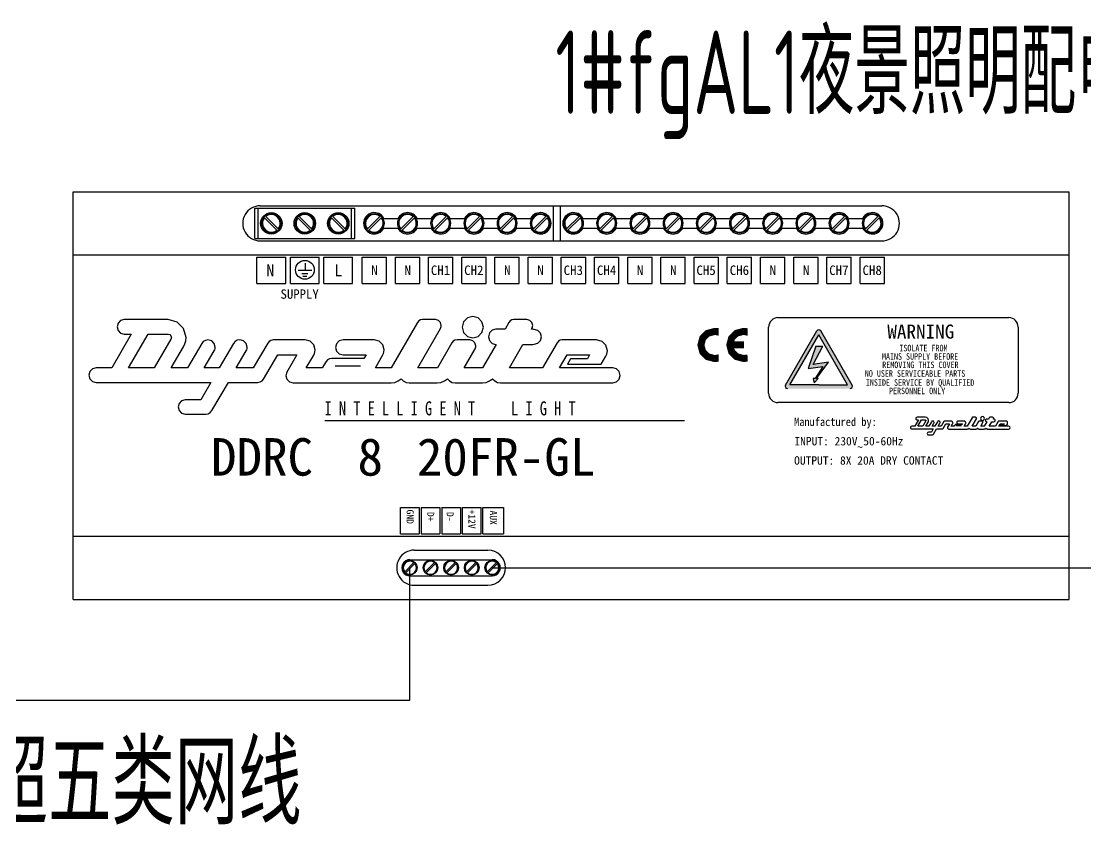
# Model space of a CAD drawing. Header units: millimetres. Extents: x -158656 to -149924, y -51573 to -51018.
# Drawn here: x -156928.75 to -156884.07, y -51229.8 to -51196.08 of the extents above; entities that cross this region are included whole.
import ezdxf

# ---------------------------------------------------------------- set-up
doc = ezdxf.new("R2010")
doc.units = ezdxf.units.MM
doc.header["$MEASUREMENT"] = 0
for name, color, linetype in [('kindalt-文字', 7, 'Continuous'), ('TKTEXT', 9, 'Continuous'), ('WIRING', 7, 'Continuous'), ('系统', 7, 'Continuous')]:
    doc.layers.add(name, color=color, linetype=linetype)
doc.styles.add('XD2008', font='xd-hzs.shx', dxfattribs={"width": 0.7, "bigfont": 'xd-hztxt.shx'})

# ---------------------------------------------------------------- blocks, each defined once
blk = doc.blocks.new('A$C3DF868BB')
at = {"layer": 'WIRING', "linetype": 'Continuous', "const_width": 0.0054}
for points in [[(0.0259, 0.0426), (0.0249, 0.0426), (0.0238, 0.0427), (0.0228, 0.0427), (0.0127, 0.04), (0.0055, 0.0328), (0.0028, 0.0227), (0.0055, 0.0126), (0.0127, 0.0054), (0.0228, 0.0027), (0.0239, 0.0027), (0.025, 0.0028), (0.0259, 0.0029), (0.0259, 0.007), (0.0249, 0.0068), (0.0238, 0.0068), (0.0228, 0.0067), (0.0147, 0.0089), (0.009, 0.0147), (0.0068, 0.0227), (0.009, 0.0308), (0.0147, 0.0365), (0.0228, 0.0387), (0.0238, 0.0387), (0.0249, 0.0386), (0.0259, 0.0384)], [(0.0643, 0.0426), (0.0634, 0.0427), (0.0623, 0.0428), (0.0613, 0.0428), (0.0512, 0.0401), (0.044, 0.0329), (0.0413, 0.0228), (0.044, 0.0127), (0.0512, 0.0055), (0.0613, 0.0028), (0.0624, 0.0028), (0.0635, 0.0029), (0.0644, 0.003), (0.0643, 0.007), (0.0633, 0.0069), (0.0623, 0.0068), (0.0613, 0.0068), (0.0532, 0.009), (0.0475, 0.0147), (0.0453, 0.0228), (0.0475, 0.0309), (0.0532, 0.0366), (0.0613, 0.0388), (0.0623, 0.0388), (0.0633, 0.0386), (0.0643, 0.0384)], [(0.0439, 0.0249), (0.0597, 0.0249), (0.0597, 0.0209), (0.0439, 0.0209)]]:
    blk.add_lwpolyline(points, close=True, dxfattribs=at)
at = {"layer": 'WIRING'}
blk.add_solid([(0.0439, 0.0249), (0.0597, 0.0249), (0.0439, 0.0209), (0.0597, 0.0209)], dxfattribs=at)

msp = doc.modelspace()

# ---------------------------------------------------------------- hatches: boundary and pattern name
at = {"layer": 'TKTEXT'}
h = msp.add_hatch(color=0, dxfattribs=at)
edge = h.paths.add_edge_path()
edge.add_ellipse((-156896.589, -51211.398), major_axis=(-0.0006, 0.0983), ratio=1, start_angle=59.6673, end_angle=179.4991)
edge.add_line((-156896.59, -51211.496), (-156895.278, -51211.5))
edge.add_line((-156895.278, -51211.5), (-156893.966, -51211.496))
edge.add_ellipse((-156893.966, -51211.398), major_axis=(0.0002, 0.0983), ratio=1, start_angle=180.276, end_angle=300.1077)
edge.add_line((-156893.881, -51211.348), (-156895.193, -51209.077))
edge.add_ellipse((-156895.278, -51209.126), major_axis=(0, 0.0983), ratio=1, start_angle=-60, end_angle=60)
edge.add_line((-156895.363, -51209.077), (-156896.674, -51211.348))
h.paths.add_polyline_path([(-156895.278, -51209.244), (-156894.069, -51211.339), (-156895.278, -51211.342), (-156896.487, -51211.339)], flags=16)
h.paths.add_polyline_path([(-156895.395, -51209.717), (-156895.103, -51209.717), (-156895.517, -51210.487), (-156894.868, -51210.392), (-156895.368, -51211.067), (-156895.3, -51211.067), (-156895.476, -51211.256), (-156895.517, -51211.067), (-156895.435, -51211.067), (-156895.111, -51210.568), (-156895.719, -51210.649)], flags=0)

# ---------------------------------------------------------------- linework, layer by layer
at = {"layer": 'TKTEXT', "color": 0}
for p, q in [((-156926.572, -51220.342), (-156926.572, -51203.229)), ((-156926.572, -51220.342), (-156926.572, -51203.229)), ((-156926.572, -51203.229), (-156884.774, -51203.229)), ((-156884.774, -51220.342), (-156884.774, -51203.229)), ((-156884.774, -51220.342), (-156884.774, -51203.229)), ((-156918.943, -51203.919), (-156914.755, -51203.919)), ((-156918.943, -51205.195), (-156918.943, -51203.919)), ((-156918.804, -51205.195), (-156918.804, -51203.919)), ((-156918.717, -51203.819), (-156892.629, -51203.819)), ((-156914.894, -51205.195), (-156914.894, -51203.919)), ((-156914.755, -51205.195), (-156914.755, -51203.919)), ((-156906.415, -51205.294), (-156906.415, -51203.819)), ((-156906.117, -51205.294), (-156906.117, -51203.819)), ((-156918.542, -51204.325), (-156918.023, -51204.844)), ((-156918.486, -51204.269), (-156917.967, -51204.788)), ((-156917.137, -51204.325), (-156916.618, -51204.844)), ((-156917.08, -51204.269), (-156916.562, -51204.788)), ((-156915.731, -51204.325), (-156915.212, -51204.844)), ((-156915.675, -51204.269), (-156915.156, -51204.788)), ((-156914.219, -51204.788), (-156913.7, -51204.269)), ((-156914.162, -51204.844), (-156913.643, -51204.325)), ((-156913.529, -51204.358), (-156912.94, -51204.358)), ((-156912.825, -51204.788), (-156912.306, -51204.269)), ((-156912.769, -51204.844), (-156912.25, -51204.325)), ((-156912.136, -51204.358), (-156911.547, -51204.358)), ((-156911.432, -51204.788), (-156910.913, -51204.269)), ((-156911.376, -51204.844), (-156910.857, -51204.325)), ((-156910.742, -51204.358), (-156910.153, -51204.358)), ((-156910.039, -51204.788), (-156909.52, -51204.269)), ((-156909.982, -51204.844), (-156909.464, -51204.325)), ((-156909.349, -51204.358), (-156908.76, -51204.358)), ((-156908.645, -51204.788), (-156908.127, -51204.269)), ((-156908.589, -51204.844), (-156908.07, -51204.325)), ((-156907.956, -51204.358), (-156907.367, -51204.358)), ((-156907.252, -51204.788), (-156906.733, -51204.269)), ((-156907.196, -51204.844), (-156906.677, -51204.325)), ((-156905.859, -51204.788), (-156905.34, -51204.269)), ((-156905.803, -51204.844), (-156905.284, -51204.325)), ((-156905.169, -51204.358), (-156904.58, -51204.358)), ((-156904.466, -51204.788), (-156903.947, -51204.269)), ((-156904.409, -51204.844), (-156903.891, -51204.325)), ((-156903.776, -51204.358), (-156903.187, -51204.358)), ((-156903.072, -51204.788), (-156902.554, -51204.269)), ((-156903.016, -51204.844), (-156902.497, -51204.325)), ((-156902.383, -51204.358), (-156901.794, -51204.358)), ((-156901.679, -51204.788), (-156901.16, -51204.269)), ((-156901.623, -51204.844), (-156901.104, -51204.325)), ((-156900.989, -51204.358), (-156900.4, -51204.358)), ((-156900.286, -51204.788), (-156899.767, -51204.269)), ((-156900.23, -51204.844), (-156899.711, -51204.325)), ((-156899.596, -51204.358), (-156899.007, -51204.358)), ((-156898.893, -51204.788), (-156898.374, -51204.269)), ((-156898.836, -51204.844), (-156898.317, -51204.325)), ((-156898.203, -51204.358), (-156897.614, -51204.358)), ((-156897.499, -51204.788), (-156896.98, -51204.269)), ((-156897.443, -51204.844), (-156896.924, -51204.325)), ((-156896.81, -51204.358), (-156896.22, -51204.358)), ((-156896.106, -51204.788), (-156895.587, -51204.269)), ((-156896.05, -51204.844), (-156895.531, -51204.325)), ((-156895.416, -51204.358), (-156894.827, -51204.358)), ((-156894.713, -51204.788), (-156894.194, -51204.269)), ((-156894.656, -51204.844), (-156894.138, -51204.325)), ((-156894.023, -51204.358), (-156893.434, -51204.358)), ((-156893.319, -51204.788), (-156892.801, -51204.269)), ((-156893.263, -51204.844), (-156892.744, -51204.325)), ((-156913.529, -51204.756), (-156912.94, -51204.756)), ((-156912.136, -51204.756), (-156911.547, -51204.756)), ((-156910.742, -51204.756), (-156910.153, -51204.756)), ((-156909.349, -51204.756), (-156908.76, -51204.756)), ((-156907.956, -51204.756), (-156907.367, -51204.756)), ((-156905.169, -51204.756), (-156904.58, -51204.756)), ((-156903.776, -51204.756), (-156903.187, -51204.756)), ((-156902.383, -51204.756), (-156901.794, -51204.756)), ((-156900.989, -51204.756), (-156900.4, -51204.756)), ((-156899.596, -51204.756), (-156899.007, -51204.756)), ((-156898.203, -51204.756), (-156897.614, -51204.756)), ((-156896.81, -51204.756), (-156896.22, -51204.756)), ((-156895.416, -51204.756), (-156894.827, -51204.756)), ((-156894.023, -51204.756), (-156893.434, -51204.756)), ((-156918.943, -51205.195), (-156914.755, -51205.195)), ((-156918.717, -51205.294), (-156892.629, -51205.294)), ((-156926.572, -51205.884), (-156884.774, -51205.884)), ((-156918.858, -51207.084), (-156918.858, -51205.983)), ((-156918.858, -51205.983), (-156917.651, -51205.983)), ((-156917.651, -51207.084), (-156917.651, -51205.983)), ((-156917.452, -51207.084), (-156917.452, -51205.983)), ((-156917.452, -51205.983), (-156916.246, -51205.983)), ((-156916.246, -51207.084), (-156916.246, -51205.983)), ((-156916.047, -51207.084), (-156916.047, -51205.983)), ((-156916.047, -51205.983), (-156914.841, -51205.983)), ((-156914.841, -51207.084), (-156914.841, -51205.983)), ((-156914.442, -51207.084), (-156914.442, -51205.983)), ((-156914.442, -51205.983), (-156913.42, -51205.983)), ((-156913.42, -51207.084), (-156913.42, -51205.983)), ((-156913.049, -51207.084), (-156913.049, -51205.983)), ((-156913.049, -51205.983), (-156912.026, -51205.983)), ((-156912.026, -51207.084), (-156912.026, -51205.983)), ((-156911.656, -51207.084), (-156911.656, -51205.983)), ((-156911.656, -51205.983), (-156910.633, -51205.983)), ((-156910.633, -51207.084), (-156910.633, -51205.983)), ((-156910.263, -51207.084), (-156910.263, -51205.983)), ((-156910.263, -51205.983), (-156909.24, -51205.983)), ((-156909.24, -51207.084), (-156909.24, -51205.983)), ((-156908.869, -51207.084), (-156908.869, -51205.983)), ((-156908.869, -51205.983), (-156907.846, -51205.983)), ((-156907.846, -51207.084), (-156907.846, -51205.983)), ((-156907.476, -51207.084), (-156907.476, -51205.983)), ((-156907.476, -51205.983), (-156906.453, -51205.983)), ((-156906.453, -51207.084), (-156906.453, -51205.983)), ((-156906.083, -51207.084), (-156906.083, -51205.983)), ((-156906.083, -51205.983), (-156905.06, -51205.983)), ((-156905.06, -51207.084), (-156905.06, -51205.983)), ((-156904.689, -51207.084), (-156904.689, -51205.983)), ((-156904.689, -51205.983), (-156903.667, -51205.983)), ((-156903.667, -51207.084), (-156903.667, -51205.983)), ((-156903.296, -51207.084), (-156903.296, -51205.983)), ((-156903.296, -51205.983), (-156902.273, -51205.983)), ((-156902.273, -51207.084), (-156902.273, -51205.983)), ((-156901.903, -51207.084), (-156901.903, -51205.983)), ((-156901.903, -51205.983), (-156900.88, -51205.983)), ((-156900.88, -51207.084), (-156900.88, -51205.983)), ((-156900.51, -51207.084), (-156900.51, -51205.983)), ((-156900.51, -51205.983), (-156899.487, -51205.983)), ((-156899.487, -51207.084), (-156899.487, -51205.983)), ((-156899.116, -51207.084), (-156899.116, -51205.983)), ((-156899.116, -51205.983), (-156898.094, -51205.983)), ((-156898.094, -51207.084), (-156898.094, -51205.983)), ((-156897.723, -51207.084), (-156897.723, -51205.983)), ((-156897.723, -51205.983), (-156896.7, -51205.983)), ((-156896.7, -51207.084), (-156896.7, -51205.983)), ((-156896.33, -51207.084), (-156896.33, -51205.983)), ((-156896.33, -51205.983), (-156895.307, -51205.983)), ((-156895.307, -51207.084), (-156895.307, -51205.983)), ((-156894.937, -51207.084), (-156894.937, -51205.983)), ((-156894.937, -51205.983), (-156893.914, -51205.983)), ((-156893.914, -51207.084), (-156893.914, -51205.983)), ((-156893.543, -51207.084), (-156893.543, -51205.983)), ((-156893.543, -51205.983), (-156892.52, -51205.983)), ((-156892.52, -51207.084), (-156892.52, -51205.983)), ((-156918.858, -51207.084), (-156917.651, -51207.084)), ((-156917.452, -51207.084), (-156916.246, -51207.084)), ((-156916.047, -51207.084), (-156914.841, -51207.084)), ((-156914.442, -51207.084), (-156913.42, -51207.084)), ((-156913.049, -51207.084), (-156912.026, -51207.084)), ((-156911.656, -51207.084), (-156910.633, -51207.084)), ((-156910.263, -51207.084), (-156909.24, -51207.084)), ((-156908.869, -51207.084), (-156907.846, -51207.084)), ((-156907.476, -51207.084), (-156906.453, -51207.084)), ((-156906.083, -51207.084), (-156905.06, -51207.084)), ((-156904.689, -51207.084), (-156903.667, -51207.084)), ((-156903.296, -51207.084), (-156902.273, -51207.084)), ((-156901.903, -51207.084), (-156900.88, -51207.084)), ((-156900.51, -51207.084), (-156899.487, -51207.084)), ((-156899.116, -51207.084), (-156898.094, -51207.084)), ((-156897.723, -51207.084), (-156896.7, -51207.084)), ((-156896.33, -51207.084), (-156895.307, -51207.084)), ((-156894.937, -51207.084), (-156893.914, -51207.084)), ((-156893.543, -51207.084), (-156892.52, -51207.084)), ((-156910.026, -51208.529), (-156910.187, -51208.69)), ((-156909.8, -51208.468), (-156910.026, -51208.529)), ((-156909.574, -51208.529), (-156909.8, -51208.468)), ((-156909.413, -51208.69), (-156909.574, -51208.529)), ((-156896.99, -51208.517), (-156887.301, -51208.517)), ((-156924.689, -51208.75), (-156924.73, -51208.903)), ((-156924.73, -51208.903), (-156924.689, -51209.06)), ((-156924.581, -51208.639), (-156924.689, -51208.75)), ((-156924.429, -51208.596), (-156924.581, -51208.639)), ((-156924.427, -51208.596), (-156924.429, -51208.596)), ((-156924.429, -51208.596), (-156924.426, -51208.596)), ((-156922.591, -51208.596), (-156924.429, -51208.596)), ((-156924.426, -51208.596), (-156924.427, -51208.596)), ((-156922.21, -51208.702), (-156922.591, -51208.596)), ((-156921.938, -51208.972), (-156922.21, -51208.702)), ((-156921.835, -51209.352), (-156921.938, -51208.972)), ((-156912.125, -51208.724), (-156913.227, -51210.626)), ((-156912.069, -51208.657), (-156912.125, -51208.724)), ((-156912.106, -51210.626), (-156911.152, -51208.974)), ((-156911.994, -51208.612), (-156912.069, -51208.657)), ((-156911.908, -51208.596), (-156911.994, -51208.612)), ((-156911.37, -51208.596), (-156911.908, -51208.596)), ((-156911.242, -51208.634), (-156911.37, -51208.596)), ((-156911.153, -51208.723), (-156911.242, -51208.634)), ((-156911.12, -51208.846), (-156911.153, -51208.723)), ((-156911.152, -51208.974), (-156911.135, -51208.933)), ((-156911.135, -51208.933), (-156911.124, -51208.89)), ((-156911.124, -51208.89), (-156911.12, -51208.846)), ((-156910.187, -51208.69), (-156910.249, -51208.916)), ((-156910.249, -51208.916), (-156910.187, -51209.142)), ((-156909.352, -51208.916), (-156909.413, -51208.69)), ((-156909.413, -51209.142), (-156909.352, -51208.916)), ((-156908.827, -51209.006), (-156908.985, -51209.049)), ((-156908.443, -51209.006), (-156908.827, -51209.006)), ((-156908.289, -51208.724), (-156908.443, -51209.006)), ((-156908.232, -51208.657), (-156908.289, -51208.724)), ((-156908.157, -51208.612), (-156908.232, -51208.657)), ((-156908.071, -51208.596), (-156908.157, -51208.612)), ((-156907.533, -51208.596), (-156908.071, -51208.596)), ((-156907.409, -51208.634), (-156907.533, -51208.596)), ((-156907.318, -51208.725), (-156907.409, -51208.634)), ((-156907.335, -51209.006), (-156907.315, -51208.967)), ((-156907.283, -51209.006), (-156907.335, -51209.006)), ((-156907.283, -51208.852), (-156907.318, -51208.725)), ((-156907.315, -51208.967), (-156907.299, -51208.929)), ((-156907.299, -51208.929), (-156907.287, -51208.891)), ((-156907.287, -51208.891), (-156907.283, -51208.852)), ((-156907.226, -51209.012), (-156907.283, -51209.006)), ((-156907.072, -51209.055), (-156907.226, -51209.012)), ((-156897.384, -51211.689), (-156897.384, -51208.91)), ((-156886.908, -51208.91), (-156886.908, -51211.689)), ((-156924.141, -51209.211), (-156924.954, -51210.626)), ((-156924.689, -51209.06), (-156924.581, -51209.17)), ((-156924.581, -51209.17), (-156924.429, -51209.211)), ((-156924.429, -51209.211), (-156924.427, -51209.211)), ((-156924.427, -51209.211), (-156924.424, -51209.211)), ((-156924.424, -51209.211), (-156924.422, -51209.211)), ((-156924.422, -51209.211), (-156924.141, -51209.211)), ((-156924.25, -51210.626), (-156923.423, -51209.211)), ((-156923.423, -51209.211), (-156922.591, -51209.211)), ((-156922.469, -51209.422), (-156923.167, -51210.626)), ((-156922.591, -51209.211), (-156922.52, -51209.23)), ((-156922.52, -51209.23), (-156922.469, -51209.281)), ((-156922.469, -51209.281), (-156922.45, -51209.352)), ((-156922.458, -51209.401), (-156922.469, -51209.422)), ((-156922.452, -51209.377), (-156922.458, -51209.401)), ((-156922.45, -51209.352), (-156922.452, -51209.377)), ((-156921.847, -51209.486), (-156921.835, -51209.352)), ((-156920.913, -51209.454), (-156921.018, -51209.473)), ((-156920.756, -51209.495), (-156920.913, -51209.454)), ((-156919.684, -51209.467), (-156919.778, -51209.521)), ((-156919.574, -51209.448), (-156919.684, -51209.467)), ((-156919.417, -51209.489), (-156919.574, -51209.448)), ((-156918.178, -51209.454), (-156918.27, -51209.47)), ((-156916.833, -51209.454), (-156918.178, -51209.454)), ((-156916.622, -51209.511), (-156916.833, -51209.454)), ((-156915.244, -51209.454), (-156915.403, -51209.497)), ((-156913.938, -51209.454), (-156915.244, -51209.454)), ((-156913.728, -51209.511), (-156913.938, -51209.454)), ((-156910.546, -51209.469), (-156910.621, -51209.51)), ((-156910.46, -51209.454), (-156910.546, -51209.469)), ((-156909.922, -51209.454), (-156910.46, -51209.454)), ((-156910.187, -51209.142), (-156910.026, -51209.303)), ((-156910.026, -51209.303), (-156909.8, -51209.365)), ((-156909.798, -51209.488), (-156909.922, -51209.454)), ((-156909.8, -51209.365), (-156909.574, -51209.303)), ((-156909.574, -51209.303), (-156909.413, -51209.142)), ((-156909.098, -51209.161), (-156909.141, -51209.32)), ((-156909.141, -51209.32), (-156909.098, -51209.482)), ((-156908.985, -51209.049), (-156909.098, -51209.161)), ((-156906.961, -51209.166), (-156907.072, -51209.055)), ((-156906.918, -51209.32), (-156906.961, -51209.166)), ((-156906.961, -51209.478), (-156906.918, -51209.32)), ((-156906.127, -51209.469), (-156906.202, -51209.51)), ((-156906.041, -51209.454), (-156906.127, -51209.469)), ((-156904.6, -51209.454), (-156906.041, -51209.454)), ((-156904.372, -51209.515), (-156904.6, -51209.454)), ((-156896.674, -51211.348), (-156895.363, -51209.077)), ((-156896.487, -51211.339), (-156895.278, -51209.244)), ((-156894.069, -51211.339), (-156895.278, -51209.244)), ((-156893.881, -51211.348), (-156895.193, -51209.077)), ((-156922.463, -51210.626), (-156921.937, -51209.736)), ((-156921.937, -51209.736), (-156921.882, -51209.615)), ((-156921.882, -51209.615), (-156921.847, -51209.486)), ((-156921.175, -51209.608), (-156921.777, -51210.626)), ((-156921.109, -51209.525), (-156921.175, -51209.608)), ((-156921.018, -51209.473), (-156921.109, -51209.525)), ((-156921.073, -51210.626), (-156920.65, -51209.915)), ((-156920.647, -51209.603), (-156920.756, -51209.495)), ((-156920.65, -51209.915), (-156920.624, -51209.867)), ((-156920.605, -51209.755), (-156920.647, -51209.603)), ((-156920.624, -51209.867), (-156920.61, -51209.812)), ((-156920.61, -51209.812), (-156920.605, -51209.755)), ((-156919.849, -51209.608), (-156920.439, -51210.626)), ((-156919.778, -51209.521), (-156919.849, -51209.608)), ((-156919.734, -51210.626), (-156919.311, -51209.915)), ((-156919.308, -51209.599), (-156919.417, -51209.489)), ((-156919.311, -51209.915), (-156919.286, -51209.867)), ((-156919.267, -51209.755), (-156919.308, -51209.599)), ((-156919.286, -51209.867), (-156919.271, -51209.812)), ((-156919.271, -51209.812), (-156919.267, -51209.755)), ((-156918.408, -51209.582), (-156919.017, -51210.626)), ((-156918.35, -51209.515), (-156918.408, -51209.582)), ((-156918.27, -51209.47), (-156918.35, -51209.515)), ((-156916.473, -51209.66), (-156916.622, -51209.511)), ((-156916.417, -51209.871), (-156916.473, -51209.66)), ((-156916.423, -51209.945), (-156916.417, -51209.871)), ((-156915.515, -51209.61), (-156915.558, -51209.768)), ((-156915.558, -51209.768), (-156915.515, -51209.926)), ((-156915.403, -51209.497), (-156915.515, -51209.61)), ((-156913.578, -51209.66), (-156913.728, -51209.511)), ((-156913.522, -51209.871), (-156913.578, -51209.66)), ((-156913.528, -51209.945), (-156913.522, -51209.871)), ((-156910.678, -51209.576), (-156911.286, -51210.626)), ((-156910.621, -51209.51), (-156910.678, -51209.576)), ((-156910.165, -51210.626), (-156909.704, -51209.826)), ((-156909.707, -51209.577), (-156909.798, -51209.488)), ((-156909.672, -51209.704), (-156909.707, -51209.577)), ((-156909.704, -51209.826), (-156909.687, -51209.787)), ((-156909.687, -51209.787), (-156909.676, -51209.747)), ((-156909.676, -51209.747), (-156909.672, -51209.704)), ((-156908.814, -51209.64), (-156909.391, -51210.626)), ((-156909.098, -51209.482), (-156908.985, -51209.597)), ((-156908.985, -51209.597), (-156908.827, -51209.64)), ((-156908.827, -51209.64), (-156908.814, -51209.64)), ((-156908.263, -51210.626), (-156907.693, -51209.64)), ((-156907.693, -51209.64), (-156907.283, -51209.64)), ((-156907.283, -51209.64), (-156907.226, -51209.633)), ((-156907.226, -51209.633), (-156907.072, -51209.591)), ((-156907.072, -51209.591), (-156906.961, -51209.478)), ((-156906.259, -51209.576), (-156906.873, -51210.626)), ((-156906.202, -51209.51), (-156906.259, -51209.576)), ((-156904.212, -51209.675), (-156904.372, -51209.515)), ((-156904.151, -51209.903), (-156904.212, -51209.675)), ((-156904.158, -51209.979), (-156904.151, -51209.903)), ((-156895.395, -51209.717), (-156895.719, -51210.649)), ((-156895.517, -51210.487), (-156895.103, -51209.717)), ((-156895.395, -51209.717), (-156895.103, -51209.717)), ((-156918.581, -51211.1), (-156917.986, -51210.082)), ((-156917.986, -51210.082), (-156917.185, -51210.082)), ((-156917.185, -51210.082), (-156917.601, -51210.799)), ((-156916.794, -51210.626), (-156916.474, -51210.088)), ((-156916.474, -51210.088), (-156916.442, -51210.018)), ((-156916.442, -51210.018), (-156916.423, -51209.945)), ((-156915.949, -51210.357), (-156916.116, -51210.626)), ((-156915.891, -51210.29), (-156915.949, -51210.357)), ((-156915.811, -51210.245), (-156915.891, -51210.29)), ((-156915.718, -51210.229), (-156915.811, -51210.245)), ((-156914.367, -51210.229), (-156915.718, -51210.229)), ((-156915.515, -51209.926), (-156915.403, -51210.039)), ((-156915.403, -51210.039), (-156915.244, -51210.082)), ((-156915.244, -51210.082), (-156914.277, -51210.082)), ((-156914.277, -51210.082), (-156914.367, -51210.229)), ((-156913.887, -51210.626), (-156913.579, -51210.082)), ((-156913.579, -51210.082), (-156913.547, -51210.016)), ((-156913.547, -51210.016), (-156913.528, -51209.945)), ((-156906.163, -51210.626), (-156905.842, -51210.082)), ((-156905.842, -51210.082), (-156904.894, -51210.082)), ((-156905.695, -51210.248), (-156905.817, -51210.466)), ((-156904.99, -51210.248), (-156905.695, -51210.248)), ((-156904.894, -51210.082), (-156904.99, -51210.248)), ((-156904.408, -51210.466), (-156904.209, -51210.127)), ((-156904.209, -51210.127), (-156904.177, -51210.054)), ((-156904.177, -51210.054), (-156904.158, -51209.979)), ((-156925.867, -51210.777), (-156925.908, -51210.934)), ((-156925.759, -51210.667), (-156925.867, -51210.777)), ((-156925.607, -51210.626), (-156925.759, -51210.667)), ((-156924.954, -51210.626), (-156925.607, -51210.626)), ((-156923.167, -51210.626), (-156924.25, -51210.626)), ((-156921.777, -51210.626), (-156922.463, -51210.626)), ((-156920.439, -51210.626), (-156921.073, -51210.626)), ((-156919.017, -51210.626), (-156919.734, -51210.626)), ((-156917.601, -51210.799), (-156917.623, -51210.848)), ((-156916.116, -51210.626), (-156916.794, -51210.626)), ((-156914.518, -51210.556), (-156915.568, -51210.556)), ((-156913.227, -51210.626), (-156913.887, -51210.626)), ((-156911.286, -51210.626), (-156912.106, -51210.626)), ((-156909.391, -51210.626), (-156910.165, -51210.626)), ((-156906.873, -51210.626), (-156908.263, -51210.626)), ((-156903.934, -51210.626), (-156906.163, -51210.626)), ((-156905.817, -51210.466), (-156904.408, -51210.466)), ((-156903.932, -51210.626), (-156903.934, -51210.626)), ((-156903.929, -51210.626), (-156903.932, -51210.626)), ((-156903.927, -51210.626), (-156903.929, -51210.626)), ((-156903.769, -51210.669), (-156903.927, -51210.626)), ((-156903.656, -51210.782), (-156903.769, -51210.669)), ((-156903.613, -51210.94), (-156903.656, -51210.782)), ((-156895.719, -51210.649), (-156895.111, -51210.568)), ((-156894.868, -51210.392), (-156895.517, -51210.487)), ((-156895.111, -51210.568), (-156895.435, -51211.067)), ((-156895.368, -51211.067), (-156894.868, -51210.392)), ((-156925.908, -51210.934), (-156925.867, -51211.086)), ((-156925.867, -51211.086), (-156925.759, -51211.194)), ((-156925.759, -51211.194), (-156925.607, -51211.235)), ((-156925.607, -51211.235), (-156920.791, -51211.235)), ((-156920.791, -51211.235), (-156921.214, -51211.965)), ((-156920.746, -51212.42), (-156920.054, -51211.235)), ((-156920.054, -51211.235), (-156918.818, -51211.235)), ((-156918.818, -51211.235), (-156918.726, -51211.218)), ((-156918.726, -51211.218), (-156918.644, -51211.172)), ((-156918.644, -51211.172), (-156918.581, -51211.1)), ((-156917.636, -51210.9), (-156917.64, -51210.953)), ((-156917.64, -51210.953), (-156917.599, -51211.105)), ((-156917.623, -51210.848), (-156917.636, -51210.9)), ((-156917.599, -51211.105), (-156917.491, -51211.213)), ((-156917.491, -51211.213), (-156917.339, -51211.254)), ((-156917.339, -51211.254), (-156913.24, -51211.254)), ((-156913.24, -51211.254), (-156913.238, -51211.254)), ((-156913.238, -51211.254), (-156913.233, -51211.254)), ((-156913.233, -51211.254), (-156913.227, -51211.254)), ((-156913.227, -51211.254), (-156913.07, -51211.233)), ((-156913.07, -51211.233), (-156912.927, -51211.174)), ((-156912.927, -51211.174), (-156912.804, -51211.081)), ((-156912.804, -51211.081), (-156912.714, -51211.174)), ((-156912.714, -51211.174), (-156912.6, -51211.233)), ((-156912.6, -51211.233), (-156912.471, -51211.254)), ((-156912.471, -51211.254), (-156912.469, -51211.254)), ((-156912.469, -51211.254), (-156912.465, -51211.254)), ((-156912.465, -51211.254), (-156912.458, -51211.254)), ((-156912.458, -51211.254), (-156911.306, -51211.254)), ((-156911.306, -51211.254), (-156911.299, -51211.254)), ((-156911.299, -51211.254), (-156911.295, -51211.254)), ((-156911.295, -51211.254), (-156911.293, -51211.254)), ((-156911.293, -51211.254), (-156911.136, -51211.233)), ((-156911.136, -51211.233), (-156910.991, -51211.174)), ((-156910.991, -51211.174), (-156910.864, -51211.081)), ((-156910.864, -51211.081), (-156910.776, -51211.174)), ((-156910.776, -51211.174), (-156910.663, -51211.233)), ((-156910.663, -51211.233), (-156910.537, -51211.254)), ((-156910.537, -51211.254), (-156910.532, -51211.254)), ((-156910.532, -51211.254), (-156910.529, -51211.254)), ((-156910.529, -51211.254), (-156910.524, -51211.254)), ((-156910.524, -51211.254), (-156909.41, -51211.254)), ((-156909.41, -51211.254), (-156909.403, -51211.254)), ((-156909.403, -51211.254), (-156909.397, -51211.254)), ((-156909.397, -51211.254), (-156909.391, -51211.254)), ((-156909.391, -51211.254), (-156909.238, -51211.233)), ((-156909.238, -51211.233), (-156909.094, -51211.174)), ((-156909.094, -51211.174), (-156908.968, -51211.081)), ((-156908.968, -51211.081), (-156908.877, -51211.174)), ((-156908.877, -51211.174), (-156908.766, -51211.233)), ((-156908.766, -51211.233), (-156908.641, -51211.254)), ((-156908.641, -51211.254), (-156908.635, -51211.254)), ((-156908.635, -51211.254), (-156908.63, -51211.254)), ((-156908.63, -51211.254), (-156908.628, -51211.254)), ((-156908.628, -51211.254), (-156903.934, -51211.254)), ((-156903.934, -51211.254), (-156903.932, -51211.254)), ((-156903.932, -51211.254), (-156903.929, -51211.254)), ((-156903.929, -51211.254), (-156903.927, -51211.254)), ((-156903.927, -51211.254), (-156903.769, -51211.211)), ((-156903.769, -51211.211), (-156903.656, -51211.098)), ((-156903.656, -51211.098), (-156903.613, -51210.94)), ((-156895.517, -51211.067), (-156895.476, -51211.256)), ((-156895.435, -51211.067), (-156895.517, -51211.067)), ((-156895.476, -51211.256), (-156895.3, -51211.067)), ((-156895.3, -51211.067), (-156895.368, -51211.067)), ((-156895.277, -51211.342), (-156896.487, -51211.339)), ((-156895.278, -51211.342), (-156894.069, -51211.339)), ((-156922.129, -51212.114), (-156922.168, -51212.266)), ((-156922.024, -51212.006), (-156922.129, -51212.114)), ((-156921.873, -51211.965), (-156922.024, -51212.006)), ((-156921.214, -51211.965), (-156921.873, -51211.965)), ((-156887.301, -51212.082), (-156896.99, -51212.082)), ((-156922.168, -51212.266), (-156922.129, -51212.418)), ((-156922.129, -51212.418), (-156922.024, -51212.526)), ((-156922.024, -51212.526), (-156921.873, -51212.567)), ((-156921.873, -51212.567), (-156921.002, -51212.567)), ((-156921.002, -51212.567), (-156920.903, -51212.549)), ((-156920.903, -51212.549), (-156920.815, -51212.498)), ((-156920.815, -51212.498), (-156920.746, -51212.42)), ((-156916.01, -51212.836), (-156900.911, -51212.836)), ((-156891.097, -51212.81), (-156891.249, -51213.075)), ((-156891.2, -51212.724), (-156891.207, -51212.752)), ((-156891.207, -51212.752), (-156891.2, -51212.782)), ((-156891.179, -51212.703), (-156891.2, -51212.724)), ((-156891.2, -51212.782), (-156891.179, -51212.802)), ((-156891.151, -51212.695), (-156891.179, -51212.703)), ((-156891.179, -51212.802), (-156891.151, -51212.81)), ((-156891.151, -51212.695), (-156891.151, -51212.695)), ((-156891.15, -51212.695), (-156891.151, -51212.695)), ((-156891.151, -51212.695), (-156891.15, -51212.695)), ((-156890.806, -51212.695), (-156891.151, -51212.695)), ((-156891.151, -51212.81), (-156891.15, -51212.81)), ((-156891.151, -51212.81), (-156891.151, -51212.81)), ((-156891.15, -51212.81), (-156891.097, -51212.81)), ((-156891.15, -51212.81), (-156891.15, -51212.81)), ((-156891.117, -51213.075), (-156890.962, -51212.81)), ((-156890.962, -51212.81), (-156890.806, -51212.81)), ((-156890.783, -51212.85), (-156890.914, -51213.075)), ((-156890.735, -51212.715), (-156890.806, -51212.695)), ((-156890.806, -51212.81), (-156890.793, -51212.814)), ((-156890.793, -51212.814), (-156890.784, -51212.823)), ((-156890.784, -51212.823), (-156890.78, -51212.836)), ((-156890.781, -51212.846), (-156890.783, -51212.85)), ((-156890.782, -51213.075), (-156890.684, -51212.909)), ((-156890.78, -51212.841), (-156890.781, -51212.846)), ((-156890.78, -51212.836), (-156890.78, -51212.841)), ((-156890.684, -51212.765), (-156890.735, -51212.715)), ((-156890.665, -51212.836), (-156890.684, -51212.765)), ((-156890.684, -51212.909), (-156890.673, -51212.886)), ((-156890.673, -51212.886), (-156890.667, -51212.862)), ((-156890.667, -51212.862), (-156890.665, -51212.836)), ((-156890.541, -51212.885), (-156890.654, -51213.075)), ((-156890.528, -51212.869), (-156890.541, -51212.885)), ((-156890.511, -51212.859), (-156890.528, -51212.869)), ((-156890.522, -51213.075), (-156890.442, -51212.942)), ((-156890.492, -51212.856), (-156890.511, -51212.859)), ((-156890.462, -51212.863), (-156890.492, -51212.856)), ((-156890.442, -51212.884), (-156890.462, -51212.863)), ((-156890.434, -51212.912), (-156890.442, -51212.884)), ((-156890.442, -51212.942), (-156890.438, -51212.933)), ((-156890.438, -51212.933), (-156890.435, -51212.923)), ((-156890.435, -51212.923), (-156890.434, -51212.912)), ((-156890.292, -51212.885), (-156890.403, -51213.075)), ((-156890.279, -51212.868), (-156890.292, -51212.885)), ((-156890.261, -51212.858), (-156890.279, -51212.868)), ((-156890.271, -51213.075), (-156890.191, -51212.942)), ((-156890.241, -51212.854), (-156890.261, -51212.858)), ((-156890.211, -51212.862), (-156890.241, -51212.854)), ((-156890.191, -51212.883), (-156890.211, -51212.862)), ((-156890.183, -51212.912), (-156890.191, -51212.883)), ((-156890.191, -51212.942), (-156890.187, -51212.933)), ((-156890.187, -51212.933), (-156890.184, -51212.923)), ((-156890.184, -51212.923), (-156890.183, -51212.912)), ((-156890.022, -51212.88), (-156890.136, -51213.075)), ((-156890.055, -51213.164), (-156889.943, -51212.973)), ((-156890.011, -51212.867), (-156890.022, -51212.88)), ((-156889.996, -51212.859), (-156890.011, -51212.867)), ((-156889.979, -51212.856), (-156889.996, -51212.859)), ((-156889.727, -51212.856), (-156889.979, -51212.856)), ((-156889.943, -51212.973), (-156889.793, -51212.973)), ((-156889.793, -51212.973), (-156889.871, -51213.108)), ((-156889.687, -51212.866), (-156889.727, -51212.856)), ((-156889.719, -51213.075), (-156889.659, -51212.975)), ((-156889.659, -51212.894), (-156889.687, -51212.866)), ((-156889.649, -51212.934), (-156889.659, -51212.894)), ((-156889.659, -51212.975), (-156889.653, -51212.961)), ((-156889.653, -51212.961), (-156889.65, -51212.948)), ((-156889.65, -51212.948), (-156889.649, -51212.934)), ((-156889.561, -51213.025), (-156889.592, -51213.075)), ((-156889.55, -51213.012), (-156889.561, -51213.025)), ((-156889.535, -51213.004), (-156889.55, -51213.012)), ((-156889.518, -51213.001), (-156889.535, -51213.004)), ((-156889.264, -51213.001), (-156889.518, -51213.001)), ((-156889.48, -51212.885), (-156889.488, -51212.915)), ((-156889.488, -51212.915), (-156889.48, -51212.944)), ((-156889.459, -51212.864), (-156889.48, -51212.885)), ((-156889.48, -51212.944), (-156889.459, -51212.965)), ((-156889.429, -51212.856), (-156889.459, -51212.864)), ((-156889.459, -51212.965), (-156889.429, -51212.973)), ((-156889.184, -51212.856), (-156889.429, -51212.856)), ((-156889.429, -51212.973), (-156889.248, -51212.973)), ((-156889.248, -51212.973), (-156889.264, -51213.001)), ((-156889.144, -51212.866), (-156889.184, -51212.856)), ((-156889.174, -51213.075), (-156889.117, -51212.973)), ((-156889.116, -51212.894), (-156889.144, -51212.866)), ((-156889.117, -51212.973), (-156889.111, -51212.961)), ((-156889.106, -51212.934), (-156889.116, -51212.894)), ((-156889.111, -51212.961), (-156889.107, -51212.948)), ((-156889.107, -51212.948), (-156889.106, -51212.934)), ((-156888.844, -51212.719), (-156889.051, -51213.075)), ((-156888.833, -51212.706), (-156888.844, -51212.719)), ((-156888.84, -51213.075), (-156888.662, -51212.766)), ((-156888.819, -51212.698), (-156888.833, -51212.706)), ((-156888.803, -51212.695), (-156888.819, -51212.698)), ((-156888.702, -51212.695), (-156888.803, -51212.695)), ((-156888.678, -51212.702), (-156888.702, -51212.695)), ((-156888.573, -51212.879), (-156888.687, -51213.075)), ((-156888.662, -51212.719), (-156888.678, -51212.702)), ((-156888.655, -51212.742), (-156888.662, -51212.719)), ((-156888.662, -51212.766), (-156888.658, -51212.758)), ((-156888.658, -51212.758), (-156888.656, -51212.75)), ((-156888.656, -51212.75), (-156888.655, -51212.742)), ((-156888.562, -51212.866), (-156888.573, -51212.879)), ((-156888.548, -51212.858), (-156888.562, -51212.866)), ((-156888.532, -51212.856), (-156888.548, -51212.858)), ((-156888.431, -51212.856), (-156888.532, -51212.856)), ((-156888.481, -51212.712), (-156888.492, -51212.755)), ((-156888.492, -51212.755), (-156888.481, -51212.797)), ((-156888.45, -51212.682), (-156888.481, -51212.712)), ((-156888.481, -51212.797), (-156888.45, -51212.827)), ((-156888.477, -51213.075), (-156888.39, -51212.925)), ((-156888.408, -51212.671), (-156888.45, -51212.682)), ((-156888.45, -51212.827), (-156888.408, -51212.839)), ((-156888.408, -51212.862), (-156888.431, -51212.856)), ((-156888.366, -51212.682), (-156888.408, -51212.671)), ((-156888.408, -51212.839), (-156888.366, -51212.827)), ((-156888.391, -51212.879), (-156888.408, -51212.862)), ((-156888.384, -51212.903), (-156888.391, -51212.879)), ((-156888.39, -51212.925), (-156888.387, -51212.918)), ((-156888.387, -51212.918), (-156888.385, -51212.911)), ((-156888.385, -51212.911), (-156888.384, -51212.903)), ((-156888.336, -51212.712), (-156888.366, -51212.682)), ((-156888.366, -51212.827), (-156888.336, -51212.797)), ((-156888.324, -51212.755), (-156888.336, -51212.712)), ((-156888.336, -51212.797), (-156888.324, -51212.755)), ((-156888.223, -51212.891), (-156888.331, -51213.075)), ((-156888.276, -51212.801), (-156888.284, -51212.83)), ((-156888.284, -51212.83), (-156888.276, -51212.861)), ((-156888.255, -51212.78), (-156888.276, -51212.801)), ((-156888.276, -51212.861), (-156888.255, -51212.882)), ((-156888.226, -51212.772), (-156888.255, -51212.78)), ((-156888.255, -51212.882), (-156888.226, -51212.891)), ((-156888.154, -51212.772), (-156888.226, -51212.772)), ((-156888.226, -51212.891), (-156888.223, -51212.891)), ((-156888.125, -51212.719), (-156888.154, -51212.772)), ((-156888.114, -51212.706), (-156888.125, -51212.719)), ((-156888.12, -51213.075), (-156888.013, -51212.891)), ((-156888.1, -51212.698), (-156888.114, -51212.706)), ((-156888.084, -51212.695), (-156888.1, -51212.698)), ((-156887.983, -51212.695), (-156888.084, -51212.695)), ((-156888.013, -51212.891), (-156887.936, -51212.891)), ((-156887.96, -51212.702), (-156887.983, -51212.695)), ((-156887.943, -51212.719), (-156887.96, -51212.702)), ((-156887.946, -51212.772), (-156887.942, -51212.764)), ((-156887.936, -51212.772), (-156887.946, -51212.772)), ((-156887.936, -51212.743), (-156887.943, -51212.719)), ((-156887.942, -51212.764), (-156887.939, -51212.757)), ((-156887.939, -51212.757), (-156887.937, -51212.75)), ((-156887.937, -51212.75), (-156887.936, -51212.743)), ((-156887.925, -51212.773), (-156887.936, -51212.772)), ((-156887.936, -51212.891), (-156887.925, -51212.889)), ((-156887.897, -51212.781), (-156887.925, -51212.773)), ((-156887.925, -51212.889), (-156887.897, -51212.881)), ((-156887.876, -51212.802), (-156887.897, -51212.781)), ((-156887.897, -51212.881), (-156887.876, -51212.86)), ((-156887.868, -51212.83), (-156887.876, -51212.802)), ((-156887.876, -51212.86), (-156887.868, -51212.83)), ((-156887.744, -51212.879), (-156887.859, -51213.075)), ((-156887.733, -51212.866), (-156887.744, -51212.879)), ((-156887.719, -51212.858), (-156887.733, -51212.866)), ((-156887.726, -51213.075), (-156887.666, -51212.973)), ((-156887.703, -51212.856), (-156887.719, -51212.858)), ((-156887.433, -51212.856), (-156887.703, -51212.856)), ((-156887.666, -51212.973), (-156887.488, -51212.973)), ((-156887.638, -51213.005), (-156887.661, -51213.045)), ((-156887.506, -51213.005), (-156887.638, -51213.005)), ((-156887.488, -51212.973), (-156887.506, -51213.005)), ((-156887.39, -51212.867), (-156887.433, -51212.856)), ((-156887.397, -51213.045), (-156887.36, -51212.982)), ((-156887.36, -51212.897), (-156887.39, -51212.867)), ((-156887.349, -51212.94), (-156887.36, -51212.897)), ((-156887.36, -51212.982), (-156887.354, -51212.968)), ((-156887.354, -51212.968), (-156887.35, -51212.954)), ((-156887.35, -51212.954), (-156887.349, -51212.94)), ((-156891.421, -51213.104), (-156891.428, -51213.133)), ((-156891.428, -51213.133), (-156891.421, -51213.162)), ((-156891.4, -51213.083), (-156891.421, -51213.104)), ((-156891.421, -51213.162), (-156891.4, -51213.182)), ((-156891.372, -51213.075), (-156891.4, -51213.083)), ((-156891.4, -51213.182), (-156891.372, -51213.19)), ((-156891.249, -51213.075), (-156891.372, -51213.075)), ((-156891.372, -51213.19), (-156890.469, -51213.19)), ((-156890.914, -51213.075), (-156891.117, -51213.075)), ((-156890.654, -51213.075), (-156890.782, -51213.075)), ((-156890.72, -51213.354), (-156890.727, -51213.383)), ((-156890.727, -51213.383), (-156890.72, -51213.411)), ((-156890.7, -51213.334), (-156890.72, -51213.354)), ((-156890.72, -51213.411), (-156890.7, -51213.432)), ((-156890.672, -51213.326), (-156890.7, -51213.334)), ((-156890.7, -51213.432), (-156890.672, -51213.439)), ((-156890.548, -51213.326), (-156890.672, -51213.326)), ((-156890.672, -51213.439), (-156890.508, -51213.439)), ((-156890.469, -51213.19), (-156890.548, -51213.326)), ((-156890.403, -51213.075), (-156890.522, -51213.075)), ((-156890.508, -51213.439), (-156890.49, -51213.436)), ((-156890.49, -51213.436), (-156890.473, -51213.426)), ((-156890.473, -51213.426), (-156890.46, -51213.412)), ((-156890.46, -51213.412), (-156890.331, -51213.19)), ((-156890.331, -51213.19), (-156890.099, -51213.19)), ((-156890.136, -51213.075), (-156890.271, -51213.075)), ((-156890.099, -51213.19), (-156890.082, -51213.186)), ((-156890.082, -51213.186), (-156890.066, -51213.178)), ((-156890.066, -51213.178), (-156890.055, -51213.164)), ((-156889.877, -51213.127), (-156889.878, -51213.137)), ((-156889.878, -51213.137), (-156889.87, -51213.165)), ((-156889.875, -51213.117), (-156889.877, -51213.127)), ((-156889.871, -51213.108), (-156889.875, -51213.117)), ((-156889.87, -51213.165), (-156889.85, -51213.185)), ((-156889.85, -51213.185), (-156889.822, -51213.193)), ((-156889.822, -51213.193), (-156889.053, -51213.193)), ((-156889.592, -51213.075), (-156889.719, -51213.075)), ((-156889.293, -51213.062), (-156889.504, -51213.062)), ((-156889.051, -51213.075), (-156889.174, -51213.075)), ((-156889.053, -51213.193), (-156889.052, -51213.193)), ((-156889.053, -51213.193), (-156889.053, -51213.193)), ((-156889.052, -51213.193), (-156889.051, -51213.193)), ((-156889.051, -51213.193), (-156889.021, -51213.189)), ((-156889.021, -51213.189), (-156888.994, -51213.178)), ((-156888.994, -51213.178), (-156888.971, -51213.161)), ((-156888.971, -51213.161), (-156888.954, -51213.178)), ((-156888.954, -51213.178), (-156888.933, -51213.189)), ((-156888.933, -51213.189), (-156888.909, -51213.193)), ((-156888.909, -51213.193), (-156888.908, -51213.193)), ((-156888.909, -51213.193), (-156888.909, -51213.193)), ((-156888.908, -51213.193), (-156888.906, -51213.193)), ((-156888.906, -51213.193), (-156888.69, -51213.193)), ((-156888.687, -51213.075), (-156888.84, -51213.075)), ((-156888.69, -51213.193), (-156888.689, -51213.193)), ((-156888.689, -51213.193), (-156888.688, -51213.193)), ((-156888.688, -51213.193), (-156888.659, -51213.189)), ((-156888.688, -51213.193), (-156888.688, -51213.193)), ((-156888.659, -51213.189), (-156888.631, -51213.178)), ((-156888.631, -51213.178), (-156888.607, -51213.161)), ((-156888.607, -51213.161), (-156888.591, -51213.178)), ((-156888.591, -51213.178), (-156888.57, -51213.189)), ((-156888.57, -51213.189), (-156888.546, -51213.193)), ((-156888.546, -51213.193), (-156888.545, -51213.193)), ((-156888.545, -51213.193), (-156888.544, -51213.193)), ((-156888.545, -51213.193), (-156888.545, -51213.193)), ((-156888.544, -51213.193), (-156888.335, -51213.193)), ((-156888.331, -51213.075), (-156888.477, -51213.075)), ((-156888.335, -51213.193), (-156888.334, -51213.193)), ((-156888.334, -51213.193), (-156888.332, -51213.193)), ((-156888.332, -51213.193), (-156888.331, -51213.193)), ((-156888.331, -51213.193), (-156888.303, -51213.189)), ((-156888.303, -51213.189), (-156888.276, -51213.178)), ((-156888.276, -51213.178), (-156888.252, -51213.161)), ((-156888.252, -51213.161), (-156888.235, -51213.178)), ((-156888.235, -51213.178), (-156888.214, -51213.189)), ((-156888.214, -51213.189), (-156888.191, -51213.193)), ((-156888.191, -51213.193), (-156888.19, -51213.193)), ((-156888.19, -51213.193), (-156888.189, -51213.193)), ((-156888.189, -51213.193), (-156888.188, -51213.193)), ((-156888.188, -51213.193), (-156887.308, -51213.193)), ((-156887.859, -51213.075), (-156888.12, -51213.075)), ((-156887.308, -51213.075), (-156887.726, -51213.075)), ((-156887.661, -51213.045), (-156887.397, -51213.045)), ((-156887.308, -51213.075), (-156887.308, -51213.075)), ((-156887.307, -51213.075), (-156887.308, -51213.075)), ((-156887.308, -51213.193), (-156887.307, -51213.193)), ((-156887.308, -51213.193), (-156887.308, -51213.193)), ((-156887.307, -51213.075), (-156887.307, -51213.075)), ((-156887.277, -51213.083), (-156887.307, -51213.075)), ((-156887.307, -51213.193), (-156887.277, -51213.185)), ((-156887.307, -51213.193), (-156887.307, -51213.193)), ((-156887.256, -51213.105), (-156887.277, -51213.083)), ((-156887.277, -51213.185), (-156887.256, -51213.164)), ((-156887.248, -51213.134), (-156887.256, -51213.105)), ((-156887.256, -51213.164), (-156887.248, -51213.134)), ((-156912.835, -51217.588), (-156912.835, -51216.487)), ((-156912.835, -51216.487), (-156912.048, -51216.487)), ((-156912.048, -51216.487), (-156912.048, -51217.588)), ((-156911.97, -51216.487), (-156911.97, -51217.588)), ((-156911.97, -51216.487), (-156911.183, -51216.487)), ((-156911.183, -51216.487), (-156911.183, -51217.588)), ((-156911.104, -51216.487), (-156911.104, -51217.588)), ((-156911.104, -51216.487), (-156910.317, -51216.487)), ((-156910.317, -51216.487), (-156910.317, -51217.588)), ((-156910.239, -51216.487), (-156910.239, -51217.588)), ((-156910.239, -51216.487), (-156909.452, -51216.487)), ((-156909.452, -51217.588), (-156909.452, -51216.487)), ((-156909.373, -51216.487), (-156908.508, -51216.487)), ((-156909.373, -51217.588), (-156909.373, -51216.487)), ((-156908.508, -51216.487), (-156908.508, -51217.588)), ((-156926.572, -51217.686), (-156884.774, -51217.686)), ((-156912.835, -51217.588), (-156912.048, -51217.588)), ((-156911.97, -51217.588), (-156911.183, -51217.588)), ((-156911.104, -51217.588), (-156910.317, -51217.588)), ((-156910.239, -51217.588), (-156909.452, -51217.588)), ((-156909.373, -51217.588), (-156908.508, -51217.588)), ((-156912.255, -51218.276), (-156909.167, -51218.276)), ((-156912.657, -51219.188), (-156912.268, -51218.798)), ((-156912.615, -51219.23), (-156912.226, -51218.841)), ((-156912.442, -51218.678), (-156908.98, -51218.678)), ((-156911.792, -51219.188), (-156911.403, -51218.798)), ((-156911.75, -51219.23), (-156911.361, -51218.841)), ((-156910.927, -51219.188), (-156910.537, -51218.798)), ((-156910.884, -51219.23), (-156910.495, -51218.841)), ((-156910.061, -51219.188), (-156909.672, -51218.798)), ((-156910.019, -51219.23), (-156909.63, -51218.841)), ((-156909.196, -51219.188), (-156908.806, -51218.798)), ((-156909.153, -51219.23), (-156908.764, -51218.841)), ((-156912.442, -51219.351), (-156908.98, -51219.351)), ((-156912.255, -51219.752), (-156909.167, -51219.752)), ((-156926.572, -51220.342), (-156884.774, -51220.342))]:
    msp.add_line(p, q, dxfattribs=at)
at = {"layer": 'TKTEXT', "color": 0, "lineweight": 30}
for p, q in [((-156916.833, -51206.23), (-156916.833, -51206.52)), ((-156917.123, -51206.52), (-156916.555, -51206.52)), ((-156916.972, -51206.659), (-156916.729, -51206.659)), ((-156916.926, -51206.775), (-156916.763, -51206.775))]:
    msp.add_line(p, q, dxfattribs=at)
at = {"layer": 'TKTEXT', "color": 0}
for centre, major_axis, start_param, end_param in [((-156918.717, -51204.557), (0.002, 0.738), 0.003278, 3.144871), ((-156918.255, -51204.557), (-0.003, 0.449), 4.705668, 10.988853), ((-156916.849, -51204.557), (-0.003, 0.449), 4.705668, 10.988853), ((-156915.444, -51204.557), (0.001, 0.449), -1.568911, 4.714274), ((-156913.931, -51204.557), (-0.002, 0.449), -1.114857, 4.248993), ((-156912.538, -51204.557), (0.003, 0.449), -1.105121, 1.117137), ((-156911.144, -51204.557), (0, 0.449), -1.111129, 1.111129), ((-156909.751, -51204.557), (-0.003, 0.449), -1.117137, 1.105121), ((-156908.358, -51204.557), (0.003, 0.449), -1.105121, 1.117137), ((-156906.965, -51204.557), (-0.001, 0.449), 2.026661, 7.392657), ((-156905.571, -51204.557), (0.001, 0.449), -1.109827, 4.25617), ((-156904.178, -51204.557), (0.003, 0.449), -1.105121, 1.117137), ((-156902.785, -51204.557), (-0.003, 0.449), -1.117137, 1.105121), ((-156901.392, -51204.557), (0, 0.449), -1.111129, 1.111129), ((-156899.998, -51204.557), (0, 0.449), -1.111129, 1.111129), ((-156898.605, -51204.557), (0, 0.449), -1.111129, 1.111129), ((-156897.212, -51204.557), (0, 0.449), -1.111129, 1.111129), ((-156895.818, -51204.557), (0, 0.449), -1.111129, 1.111129), ((-156894.425, -51204.557), (0.003, 0.449), -1.103958, 1.1183), ((-156893.032, -51204.557), (0.002, 0.449), 2.032913, 7.398909), ((-156892.629, -51204.557), (0.001, 0.738), 3.142506, 6.284099), ((-156918.255, -51204.557), (-0.002, 0.409), 4.708152, 10.991337), ((-156918.255, -51204.557), (0, 0.369), 0.894828, 3.820253), ((-156918.255, -51204.557), (0, 0.369), 4.034355, 6.959781), ((-156916.849, -51204.557), (0.001, 0.409), -1.568884, 4.714301), ((-156916.849, -51204.557), (-0.001, 0.369), 0.891597, 3.817023), ((-156916.849, -51204.557), (0, 0.369), 4.034355, 6.959781), ((-156915.444, -51204.557), (0, 0.409), -1.570784, 4.712401), ((-156915.444, -51204.557), (0, 0.369), 0.892805, 3.818231), ((-156915.444, -51204.557), (0.001, 0.369), 4.036525, 6.96195), ((-156913.931, -51204.557), (-0.002, 0.409), 4.708152, 10.991337), ((-156913.931, -51204.557), (-0.001, 0.369), -0.67962, 2.245805), ((-156913.931, -51204.557), (0, 0.369), 2.465533, 5.390958), ((-156912.538, -51204.557), (0, 0.409), -1.570784, 4.712401), ((-156912.538, -51204.557), (0.001, 0.369), -0.674897, 2.250528), ((-156912.538, -51204.557), (0, 0.369), 2.463535, 5.388961), ((-156911.144, -51204.557), (0.001, 0.409), -1.568884, 4.714301), ((-156911.144, -51204.557), (0.001, 0.369), -0.674897, 2.250528), ((-156911.144, -51204.557), (0, 0.369), 2.463535, 5.388961), ((-156909.751, -51204.557), (-0.002, 0.409), 4.708152, 10.991337), ((-156909.751, -51204.557), (-0.002, 0.369), -0.68189, 2.243536), ((-156909.751, -51204.557), (0, 0.369), 2.465533, 5.390958), ((-156908.358, -51204.557), (0.001, 0.409), -1.568884, 4.714301), ((-156908.358, -51204.557), (0.001, 0.369), -0.674897, 2.250528), ((-156908.358, -51204.557), (0, 0.369), 2.463535, 5.388961), ((-156906.965, -51204.557), (-0.002, 0.409), 4.708152, 10.991337), ((-156906.965, -51204.557), (-0.001, 0.369), -0.67962, 2.245805), ((-156906.965, -51204.557), (0, 0.369), 2.463535, 5.388961), ((-156905.571, -51204.557), (0, 0.409), -1.570784, 4.712401), ((-156905.571, -51204.557), (0.001, 0.369), -0.674897, 2.250528), ((-156905.571, -51204.557), (-0.001, 0.369), 2.461325, 5.386751), ((-156904.178, -51204.557), (0.001, 0.409), -1.568884, 4.714301), ((-156904.178, -51204.557), (0.001, 0.369), -0.674897, 2.250528), ((-156904.178, -51204.557), (0, 0.369), 2.463535, 5.388961), ((-156902.785, -51204.557), (-0.002, 0.409), 4.708152, 10.991337), ((-156902.785, -51204.557), (-0.001, 0.369), -0.67962, 2.245805), ((-156902.785, -51204.557), (0, 0.369), 2.465533, 5.390958), ((-156901.392, -51204.557), (0, 0.409), -1.570784, 4.712401), ((-156901.392, -51204.557), (0.001, 0.369), -0.674897, 2.250528), ((-156901.392, -51204.557), (0, 0.369), 2.463535, 5.388961), ((-156899.998, -51204.557), (0.001, 0.409), -1.568884, 4.714301), ((-156899.998, -51204.557), (0.001, 0.369), -0.674897, 2.250528), ((-156899.998, -51204.557), (0, 0.369), 2.463535, 5.388961), ((-156898.605, -51204.557), (-0.002, 0.409), 4.708152, 10.991337), ((-156898.605, -51204.557), (-0.002, 0.369), -0.68189, 2.243536), ((-156898.605, -51204.557), (0, 0.369), 2.465533, 5.390958), ((-156897.212, -51204.557), (0.001, 0.409), -1.568884, 4.714301), ((-156897.212, -51204.557), (0.001, 0.369), -0.674897, 2.250528), ((-156897.212, -51204.557), (0, 0.369), 2.463535, 5.388961), ((-156895.818, -51204.557), (-0.002, 0.409), 4.708152, 10.991337), ((-156895.818, -51204.557), (-0.001, 0.369), -0.67962, 2.245805), ((-156895.818, -51204.557), (0, 0.369), 2.463535, 5.388961), ((-156894.425, -51204.557), (0, 0.409), -1.570784, 4.712401), ((-156894.425, -51204.557), (0.001, 0.369), -0.674897, 2.250528), ((-156894.425, -51204.557), (-0.001, 0.369), 2.461325, 5.386751), ((-156893.032, -51204.557), (0.001, 0.409), -1.568884, 4.714301), ((-156893.032, -51204.557), (0.001, 0.369), -0.674897, 2.250528), ((-156893.032, -51204.557), (0, 0.369), 2.463535, 5.388961), ((-156912.538, -51204.557), (0, 0.449), 2.030464, 4.252722), ((-156911.144, -51204.557), (0, 0.449), 2.030464, 4.252722), ((-156909.751, -51204.557), (0, 0.449), 2.030464, 4.252722), ((-156908.358, -51204.557), (0, 0.449), 2.030464, 4.252722), ((-156904.178, -51204.557), (0, 0.449), 2.030464, 4.252722), ((-156902.785, -51204.557), (0, 0.449), 2.030464, 4.252722), ((-156901.392, -51204.557), (0, 0.449), 2.030464, 4.252722), ((-156899.998, -51204.557), (0, 0.449), 2.030464, 4.252722), ((-156898.605, -51204.557), (0, 0.449), 2.030464, 4.252722), ((-156897.212, -51204.557), (0, 0.449), 2.030464, 4.252722), ((-156895.818, -51204.557), (0, 0.449), 2.030464, 4.252722), ((-156894.425, -51204.557), (-0.004, 0.449), 2.020339, 4.244742), ((-156896.99, -51208.91), (-0.001, 0.393), -0.003184, 1.567612), ((-156887.301, -51208.91), (0.001, 0.393), -1.567612, 0.003184), ((-156895.278, -51209.126), (0.0024, 0.0983), -1.02285, 1.071545), ((-156896.99, -51211.689), (0, 0.393), 1.570967, 3.141764), ((-156896.589, -51211.398), (-0.0005, 0.0983), 1.041688, 3.133146), ((-156893.966, -51211.398), (0.0005, 0.0983), 3.150039, 5.241497), ((-156887.301, -51211.689), (-0.002, 0.393), 3.136886, 4.707683), ((-156912.255, -51219.014), (0.002, 0.738), 0.003278, 3.144871), ((-156909.167, -51219.014), (0.002, 0.738), 3.144335, 6.285927), ((-156912.442, -51219.014), (-0.237, 0.239), -0.781933, 2.359718), ((-156912.442, -51219.014), (-0.001, 0.307), 4.709282311852938, 10.99246761903252), ((-156912.442, -51219.014), (0, 0.277), -0.676427, 2.248998), ((-156912.442, -51219.014), (0.001, 0.277), 2.466927, 5.392353), ((-156911.576, -51219.014), (-0.001, 0.307), 4.709282311852938, 10.99246761903252), ((-156911.576, -51219.014), (0.001, 0.277), -0.673629, 2.251797), ((-156911.576, -51219.014), (0.001, 0.277), 2.466927, 5.392353), ((-156910.711, -51219.014), (-0.001, 0.307), 4.709282311852938, 10.99246761903252), ((-156910.711, -51219.014), (0, 0.277), -0.677176, 2.24825), ((-156910.711, -51219.014), (0.001, 0.277), 2.466927, 5.392353), ((-156909.845, -51219.014), (-0.002, 0.307), 4.706675, 10.98986), ((-156909.845, -51219.014), (0, 0.277), -0.677176, 2.24825), ((-156909.845, -51219.014), (0, 0.277), 2.464385, 5.389811), ((-156908.98, -51219.014), (-0.002, 0.307), 4.706675, 10.98986), ((-156908.98, -51219.014), (0, 0.277), -0.677176, 2.24825), ((-156908.98, -51219.014), (0, 0.277), 2.464385, 5.389811), ((-156908.98, -51219.014), (0.237, 0.239), 3.923467, 7.065119)]:
    msp.add_ellipse(centre, major_axis=major_axis, ratio=1, start_param=start_param, end_param=end_param, dxfattribs=at)
at = {"layer": 'TKTEXT', "color": 0, "lineweight": 30}
msp.add_ellipse((-156916.845, -51206.509), major_axis=(0, 0.394), ratio=1, start_param=-1.569658, end_param=4.713527, dxfattribs=at)
at = {"layer": '系统', "color": 6}
msp.add_line((-156908.98, -51219.014), (-156868.651, -51219.014), dxfattribs=at)
msp.add_lwpolyline([(-156942.35, -51224.578), (-156912.442, -51224.578), (-156912.442, -51219.014)], dxfattribs=at)

# ---------------------------------------------------------------- block references
at = {"layer": 'TKTEXT', "color": 0, "xscale": 31.4719651934516, "yscale": 31.47196521209262, "zscale": 31.47196520729033}
msp.add_blockref('A$C3DF868BB', (-156900.376, -51210.38), dxfattribs=at)

# ---------------------------------------------------------------- texts
at = {"layer": 'kindalt-文字', "ltscale": 2, "style": 'XD2008'}
for s, width, p in [('1#fgAL1夜景照明配电箱系统图', 0.7, (-156906.334, -51199.966)), ('UTP5超五类网线', 0.8, (-156937.924, -51229.797))]:
    msp.add_text(s, height=3.5, dxfattribs=dict(at, width=width)).set_placement(p)
at = {"layer": 'TKTEXT', "color": 0}
for s, height, p in [('N', 0.492, (-156918.463, -51206.777)), ('L', 0.492, (-156915.61, -51206.777)), ('N', 0.398, (-156914.057, -51206.726)), ('N', 0.398, (-156912.664, -51206.726)), ('CH1', 0.3981, (-156911.559, -51206.726)), ('CH2', 0.3981, (-156910.161, -51206.726)), ('N', 0.398, (-156908.484, -51206.726)), ('N', 0.398, (-156907.091, -51206.726)), ('CH3', 0.3981, (-156905.986, -51206.726)), ('CH4', 0.3981, (-156904.588, -51206.726)), ('N', 0.398, (-156902.911, -51206.726)), ('N', 0.398, (-156901.518, -51206.726)), ('CH5', 0.3981, (-156900.413, -51206.726)), ('CH6', 0.3981, (-156899.015, -51206.726)), ('N', 0.398, (-156897.338, -51206.726)), ('N', 0.398, (-156895.945, -51206.726)), ('CH7', 0.3981, (-156894.84, -51206.726)), ('CH8', 0.3981, (-156893.441, -51206.726)), ('SUPPLY', 0.3934, (-156917.869, -51207.724)), ('WARNING', 0.5901, (-156892.4, -51209.397)), ('DDRC', 1.5736, (-156920.787, -51215.149)), ('8', 1.574, (-156914.637, -51215.149)), ('20FR-GL', 1.5736, (-156912.146, -51215.149)), ('INPUT: 230V 50-60Hz', 0.35406, (-156896.3, -51213.879)), ('~', 0.354, (-156893.665, -51214.127)), ('OUTPUT: 8X 20A DRY CONTACT', 0.35406, (-156896.312, -51214.689))]:
    msp.add_text(s, height=height, dxfattribs=at).set_placement(p)
for s, height, width, p in [('ISOLATE FROM', 0.27538, 0.9, (-156891.895, -51209.932)), ('MAINS SUPPLY BEFORE', 0.27538, 0.9, (-156892.626, -51210.284)), ('REMOVING THIS COVER', 0.27538, 0.9, (-156892.613, -51210.635)), ('NO USER SERVICEABLE PARTS', 0.27538, 0.9, (-156893.344, -51211)), ('INSIDE SERVICE BY QUALIFIED', 0.27538, 0.9, (-156893.3, -51211.378)), ('PERSONNEL ONLY', 0.27538, 0.9, (-156892.33, -51211.729)), ('I N T E L L I G E N T     L I G H T', 0.5901, 0.75, (-156916.02, -51212.618)), ('Manufactured by:', 0.35406, 0.9, (-156896.311, -51213.066))]:
    msp.add_text(s, height=height, dxfattribs=dict(at, width=width)).set_placement(p)
for s, p in [('GND', (-156912.576, -51216.572)), ('+12V', (-156909.979, -51216.572)), ('D+', (-156911.711, -51216.674)), ('D-', (-156910.896, -51216.675)), ('AUX', (-156909.081, -51216.612))]:
    msp.add_text(s, height=0.295, rotation=270, dxfattribs=at).set_placement(p)

doc.saveas('drawing.dxf')
